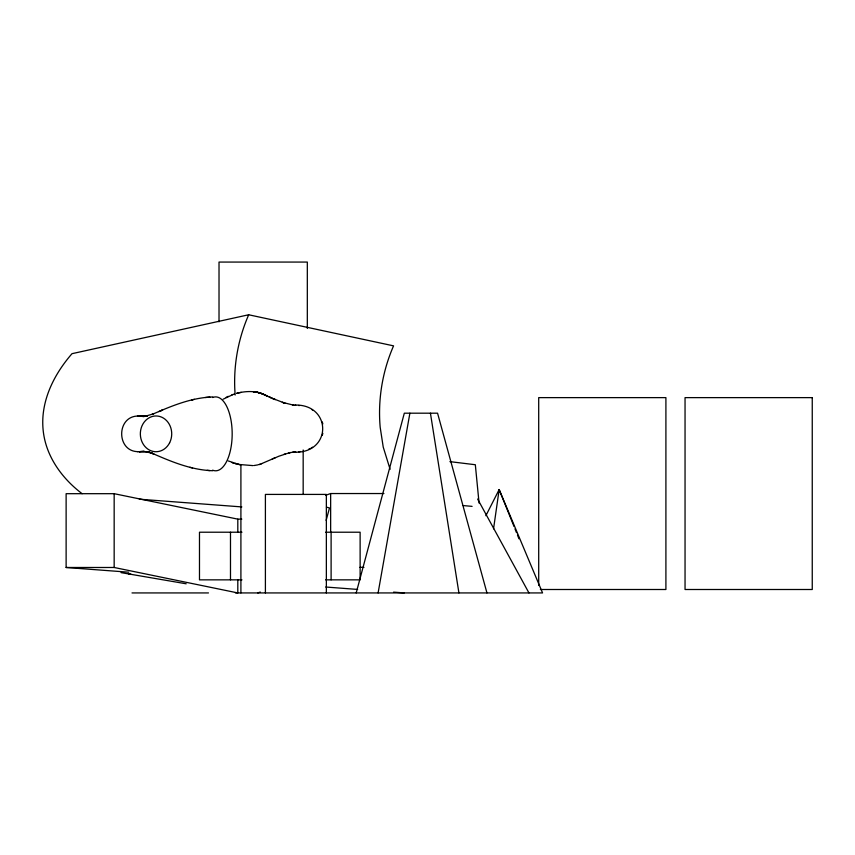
<?xml version="1.0" encoding="UTF-8"?>
<svg xmlns="http://www.w3.org/2000/svg" width="855" height="855" viewBox="0 0 855 855"><rect width="100%" height="100%" fill="white"/><g stroke="black" fill="none" stroke-linecap="round" stroke-linejoin="round"><path stroke-width="1.28" d="M493.549 528.818L499.16 489.562L542.562 592.932L235.424 592.932M498.711 492.181L499.16 489.562L514.015 526.477M378.102 592.932L409.887 413.189M290.497 452.509L288.723 452.915L293.586 452.081L292.891 452.103C332.787 454.839 332.435 402.352 292.891 405.142L293.586 405.174L282.321 402.32L285.014 403.239L272.253 398.312L275.289 399.606L273.835 398.975M356.193 592.932L404.319 413.189L437.557 413.189L486.955 592.932M326.14 520.417L329.506 507.956L326.482 507.143M322.837 433.314L322.26 435.334M485.875 515.704L499.16 489.562M223.187 399.178L234.238 393.995M311.188 448.009L312.567 447.208M226.18 397.372L228.232 396.325M308.719 449.185L310.247 448.49M260.839 463.966L278.805 456.249L289.279 452.787M272.243 458.964L275.417 457.617M143.993 416.663L139.13 415.968L147.402 415.968L145.895 416.043L153.654 413.831L151.987 414.493C171.321 406.05 191.36 397.628 212.745 396.955M160.59 410.86L162.61 410.005L158.806 411.618M261.117 463.859L261.801 463.592M325.627 495.302L330.65 493.538L383.927 493.538M257.783 592.932L260.294 592.055M137.773 416.043C116.323 416.438 116.323 451.248 137.773 451.654M231.972 394.764L232.688 394.518M283.913 454.379L285.463 453.877M192.546 399.766L191.798 399.958L194.416 399.328M143.993 451.023L139.13 451.718L147.402 451.718L145.895 451.654L153.654 453.855L151.987 453.203C171.31 461.657 191.36 470.068 212.745 470.731M258.071 464.842L254.127 465.515M241.26 392.349L236.568 393.343C246.635 390.703 257.847 390.521 267.049 396.015L264.131 394.668L270.779 397.661M298.534 451.793L300.308 451.547M209.903 397.115L205.424 397.511M253.101 465.622L238.908 464.457L228.232 460.93M139.376 415.968L137.473 416.043M294.312 452.071L295.755 452.028M295.06 405.195L295.755 405.217M139.237 415.979L147.466 415.968M137.473 451.643L139.376 451.718M149.347 451.718L139.237 451.718M241.805 519.135L237.808 519.135L114.164 493.688L66.124 493.688L66.124 567.485L128.688 572.198M241.965 532.216L199.482 532.216L199.482 579.85L241.965 579.85M325.605 532.216L360.126 532.216L360.126 579.85L325.605 579.85M359.955 567.335L363.952 567.335M66.124 567.485L114.164 567.485L237.808 592.932L237.808 579.754M540.381 589.501L665.906 589.501L665.906 397.628L538.703 397.628L538.703 585.504M132.012 592.932L208.481 592.932M139.333 499.202L241.837 506.919M325.702 587.022L357.647 589.426M393.589 592.13L404.233 592.932M463.239 505.583L472.099 506.363M207.092 470.325L209.903 470.581M449.912 461.636L475.327 464.735L479.067 503.061M298.534 405.452L299.378 405.58M121.036 572.626L186.208 583.794M128.432 573.791L130.933 574.207M239.806 464.628L240.383 464.725L237.412 464.105L238.085 464.265M189.896 467.311L192.546 467.92M236.568 463.912L235.04 463.474L235.777 463.688M232.688 462.726L233.533 463.004L231.972 462.491M153.654 453.855L149.005 452.071L150.608 452.69M262.186 393.813L260.08 393.011L263.885 394.572L262.186 393.813L262.795 394.07M270.725 397.628L269.218 396.977L273.76 398.943M312.107 409.78L312.567 410.037M82.133 493.709C63.58 479.655 48.404 459.766 44.054 436.51A71.168 63.238 -77.9 0 1 43.017 415.797C45.016 392.456 56.858 371.113 72.002 353.681L248.655 314.768L393.567 345.858A149.582 132.91 -77.9 0 0 380.176 427.233L383.232 447.101L390.104 469.32M477.614 499.01L528.956 592.932M515.009 528.935L516.495 532.633M517.478 535.091L518.964 538.789M322.26 421.91L322.837 423.941M430.428 413.189L458.921 592.932M331.109 532.216L331.109 579.85M330.65 493.538L330.65 531.757M326.354 592.932L326.354 494.414L265.403 494.414L265.403 592.932M307.319 328.448L307.319 262.068L219.019 262.068L219.019 321.811M303.172 449.997L303.172 494.083M240.907 464.693L240.907 592.932M237.808 519.135L237.808 532.312M230.487 532.216L230.487 579.85M114.164 493.688L114.164 567.485M235.157 395.01A149.582 132.91 -77.9 0 1 248.687 314.79M212.628 397.522A36.947 16.534 -90 0 1 232.175 433.848A36.947 16.534 -90 0 1 212.628 470.175M259.899 464.297L259.065 464.564L259.899 464.297M812.25 397.628L685.047 397.628L685.047 589.501L812.25 589.501L812.25 397.628M254.181 391.74L253.101 391.622L255.143 391.846L254.181 391.74M257.184 392.221L256.147 391.996L260.839 393.279L257.109 392.189M259.899 392.958L258.98 392.68L259.899 392.958M169.621 442.783A17.88 15.689 -90 0 0 156.027 415.968A17.88 15.689 -90 0 0 142.443 442.783A17.88 15.689 -90 0 0 169.621 442.783"/></g></svg>
